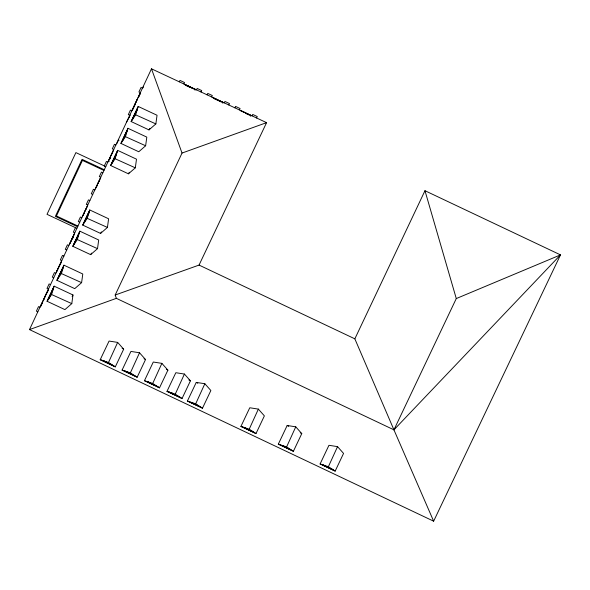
<?xml version="1.0" encoding="UTF-8"?>
<svg xmlns="http://www.w3.org/2000/svg" width="590" height="590" viewBox="0 0 590 590"><rect width="100%" height="100%" fill="white"/><g stroke="black" fill="none" stroke-linecap="round" stroke-linejoin="round"><path stroke-width="0.89" d="M71.796 303.629L72.976 294.971L54.125 286.157L47.06 301.261L64.922 309.617L71.796 303.629L51.581 294.535L47.06 301.261M81.604 282.654L82.784 273.996L63.941 265.183L56.869 280.287L74.738 288.643L81.604 282.654L61.389 273.561L56.869 280.287M97.512 248.648L98.692 239.99L79.842 231.177L72.777 246.281L90.639 254.644L97.512 248.648L77.297 239.555L72.777 246.281M107.432 227.438L108.612 218.779L89.769 209.966L82.696 225.07L100.566 233.426L107.432 227.438L87.224 218.344L82.696 225.07M135.316 167.833L136.497 159.175L117.646 150.362L110.581 165.466L128.443 173.821L135.316 167.833L115.102 158.74L110.581 165.466M145.634 145.767L146.814 137.116L127.971 128.296L120.906 143.407L138.768 151.763L145.634 145.767L125.427 136.681L120.906 143.407M155.863 123.915L157.043 115.257L138.193 106.443L131.128 121.547L148.99 129.903L155.863 123.915L135.648 114.821L131.128 121.547M51.581 294.535L54.125 286.157M61.389 273.561L63.941 265.183M77.297 239.555L79.842 231.177M87.224 218.344L89.769 209.966M115.102 158.74L117.646 150.362M125.427 136.681L127.971 128.296M135.648 114.821L138.193 106.443M115.279 366.877L108.494 362.489L117.653 342.399L109.062 341.057L100.204 359.73L115.279 366.877L123.671 349.177L117.653 342.399M137.153 377.246L130.368 372.858L139.528 352.768L130.928 351.426L122.078 370.1L137.153 377.246L145.538 359.546L139.528 352.768M159.507 387.844L152.722 383.463L161.881 363.366L153.289 362.024L144.439 380.705L159.507 387.844L167.899 370.144L161.881 363.366M182.044 398.53L175.26 394.142L184.419 374.053L175.827 372.71L166.97 391.384L182.044 398.53L190.43 380.823L184.419 374.053M202.473 408.214L195.688 403.825L204.848 383.736L196.256 382.394L187.399 401.067L202.473 408.214L210.866 390.514L204.848 383.736M255.986 433.584L249.201 429.196L258.361 409.106L249.769 407.764L240.919 426.437L255.986 433.584L264.379 415.876L258.361 409.106M293.385 451.313L286.6 446.925L295.76 426.836L287.168 425.486L278.318 444.167L293.385 451.313L301.778 433.606L295.76 426.836M335.164 471.115L328.379 466.727L337.539 446.637L328.947 445.295L320.097 463.969L335.164 471.115L343.557 453.415L337.539 446.637M75.446 227.644L73.337 232.165L74.76 232.836M433.643 521.184L29.5 329.596L151.49 68.816L266.569 122.654L199.051 265.08L115.175 295.03L116.378 298.348L393.936 429.845L433.643 521.184L560.5 254.895L424.97 190.71L354.848 338.837L393.936 429.845L560.5 254.895L456.284 298.562L393.936 429.845M42.819 301.409L40.245 306.623M43.055 300.9L45.526 295.627M45.762 295.118L48.225 289.845M108.427 161.159L113.251 150.561M132.278 110.168L134.631 104.85M134.977 104.393L137.448 99.12M138.038 97.859L140.147 93.345M61.043 262.867L58.971 266.599M70.144 243.279L71.847 239.636M73.898 235.248L72.083 238.847M83.138 215.505L84.503 212.584M86.892 207.474L85.078 211.072M96.133 187.731L97.498 184.81M99.887 179.699L98.073 183.291M109.121 159.949L110.485 157.036M112.882 151.918L111.067 155.517M116.776 143.739L118.221 140.649M129.055 117.484L126.666 121.887M129.129 117.322L130.213 115.006M140.656 92.689L139.321 94.82M142.869 87.947L143.591 86.406M40.57 306.778L42.687 302.264M43.63 300.244L45.415 295.575M48.092 290.7L45.651 295.066M133.2 108.766L132.167 110.124M133.901 107.262L134.963 105.005M138.606 97.21L140.014 94.194M72.415 239.002L73.433 236.811M109.681 159.322L110.706 157.139M47.768 300.015L53.69 287.36M57.584 279.041L63.499 266.385M73.492 245.034L79.407 232.386M83.411 223.824L89.333 211.168M111.296 164.219L117.211 151.564M121.614 142.161L127.536 129.505M131.835 120.301L137.758 107.646M50.467 294.735L48.314 298.99M51.367 292.817L53.248 288.444M62.96 268.059L58.13 278.008M74.148 244.061L76.56 238.957M76.707 238.64L78.964 233.463M84.348 222.334L88.876 212.629M111.96 163.246L114.276 158.356M114.512 157.825L116.672 153.238M122.44 140.877L127.211 130.641M132.662 119.018L137.3 109.106M48.823 298.584L49.848 296.394M51.898 292.006L52.923 289.823M61.367 271.761L62.732 268.841M74.886 242.874L75.904 240.683M77.275 237.755L78.3 235.572M87.195 216.545L88.906 212.902M112.69 162.058L114.054 159.138M115.079 156.94L116.105 154.75M123.694 138.532L122.55 140.671M125.058 135.612L126.083 133.421M133.915 116.68L134.94 114.49M135.626 113.022L137.33 109.379M179.331 81.84L179.994 80.417L184.515 82.526L183.851 83.957M184.906 84.451L195.401 89.496M185.223 85.137L185.452 84.709M189.759 86.855L185.326 84.916M189.98 86.826L185.326 84.982M194.774 89.068L190.017 87.173M194.87 89.245L190.445 87.305M195.039 90.255L195.452 89.385M196.507 89.879L197.171 88.448L201.692 90.565L201.028 91.996M207.105 94.835L207.776 93.404L212.297 95.521L211.626 96.952M212.68 97.446L223.175 102.483M217.533 99.85L213.108 97.91M222.651 102.24L218.219 100.3M222.821 103.25L223.227 102.38M224.281 102.874L224.952 101.443L229.473 103.56L228.802 104.983M234.879 107.83L235.55 106.399L240.071 108.516L239.4 109.947M240.455 110.441L250.949 115.478M245.307 112.838L240.882 110.905M250.426 115.234L246.001 113.295M250.595 116.245L251.001 115.375M252.055 115.861L252.727 114.438L257.247 116.547L256.576 117.978M115.175 295.03L182.03 153.061L266.569 122.654M102.594 360.394L112.248 365.114M322.487 464.632L332.952 469.736L327.339 466.933M148.99 129.903L149.838 128.362M128.443 173.821L129.291 172.28M100.566 233.426L101.414 231.885M90.639 254.644L91.487 253.095M72.127 296.512L72.976 294.971M29.5 329.596L116.378 298.348M100.204 359.73L108.494 362.489M122.078 370.1L130.368 372.858M144.439 380.705L152.722 383.463M166.97 391.384L175.26 394.142M187.399 401.067L195.688 403.825M240.919 426.437L249.201 429.196M278.318 444.167L286.6 446.925M320.097 463.969L328.379 466.727M118.531 139.985L119.091 140.206M185.953 85.476L189.604 87.18M213.735 98.471L217.378 100.175M218.846 100.861L221.036 101.886M246.627 113.855L248.81 114.88M142.47 88.102L141.04 87.438L138.923 91.959L140.354 92.623M137.337 99.068L134.874 104.341M131.858 110.787L130.427 110.116L128.31 114.637L129.741 115.308M115.861 144.985L114.431 144.314L112.314 148.835L113.745 149.506M108.317 161.107L109.187 161.513M107.823 162.162L106.392 161.49L104.283 166.011L105.706 166.682M105.758 166.579L75.889 152.603L47.016 214.332L76.877 228.315M104.283 169.736L82.062 159.344L55.386 216.368L77.607 226.759M103.943 170.451L82.438 160.392L56.441 215.984L77.939 226.044M102.867 172.759L101.436 172.096L99.319 176.617L100.75 177.28M100.256 178.335L95.322 188.881M94.828 189.936L93.404 189.272L91.288 193.793L92.719 194.457M89.872 200.541L88.441 199.87L86.324 204.391L87.755 205.062M87.261 206.117L82.327 216.663M81.84 217.717L80.41 217.046L78.293 221.567L79.724 222.238M74.266 233.891L69.34 244.437M68.846 245.492L67.415 244.821L65.298 249.341L66.729 250.013M63.882 256.09L62.459 255.426L60.342 259.947L61.773 260.618M61.279 261.672L56.345 272.211M58.889 266.761L56.773 271.289M55.851 273.266L54.42 272.602L52.304 277.123L53.734 277.787M50.548 284.609L49.117 283.938L47.001 288.458L48.432 289.13M39.936 307.294L38.505 306.623L36.388 311.144L37.819 311.815M199.051 265.08L354.848 338.837M170.687 392.475L172.87 393.515M103.722 360.896L106.783 362.326M128.782 372.777L124.409 370.881L130.073 373.566M146.829 381.361L152.493 384.046M173.674 394.061L169.3 392.158L179.825 397.151M191.403 402.498L194.906 404.121M195.216 404.268L197.62 405.389M243.854 427.3L246.037 428.34M248.737 429.638L252.203 431.32M282.322 445.598L288.532 448.489M146.77 381.479L154.86 385.314M191.352 402.609L199.442 406.451M244.061 427.595L253.766 432.204M282.263 445.708L290.361 449.543M101.443 360.099L114.069 366.088M124.107 370.844L135.943 376.457M146.468 381.442L158.297 387.055M168.998 392.129L180.835 397.734M188.638 401.436L201.264 407.417M242.158 426.806L254.777 432.787M279.557 444.536L291.386 450.148M321.336 464.337L333.955 470.326M287.168 425.486L288.709 426.341M300.236 432.75L301.778 433.606M196.256 382.394L197.79 383.249M188.896 379.975L190.43 380.823M166.365 369.288L167.899 370.144M144.004 358.691L145.538 359.546M122.13 348.321L123.671 349.177M151.49 68.816L182.03 153.061M424.97 190.71L456.284 298.562"/></g></svg>
